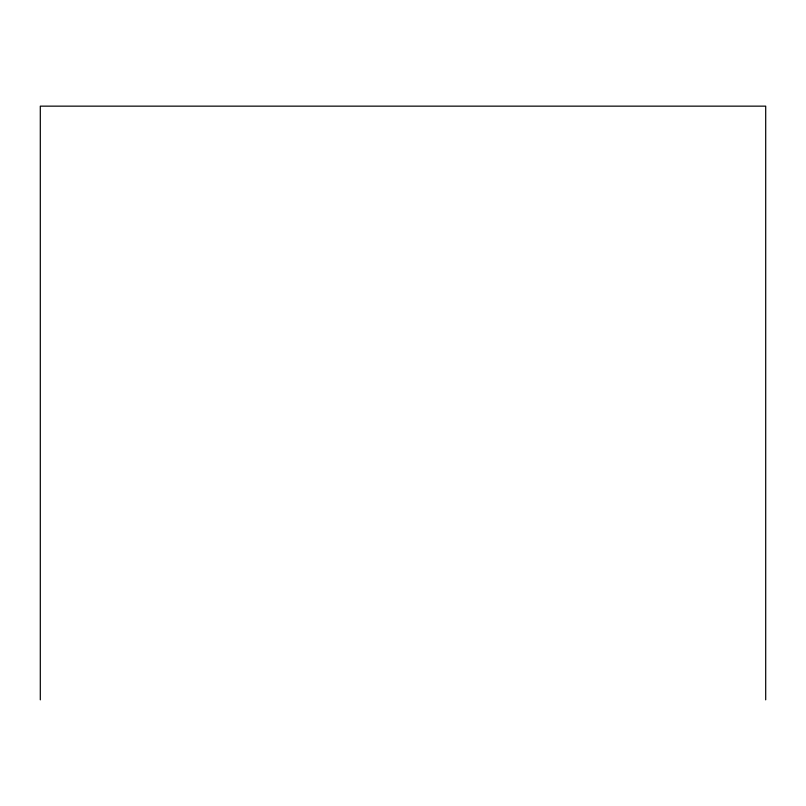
<?xml version="1.0" encoding="UTF-8"?>
<svg xmlns="http://www.w3.org/2000/svg" width="806" height="806" viewBox="0 0 806 806"><rect width="100%" height="100%" fill="white"/><g stroke="black" fill="none" stroke-linecap="round" stroke-linejoin="round"><path stroke-width="1.21" d="M765.7 699.85L765.7 106.15L40.3 106.15L40.3 699.85"/></g></svg>
